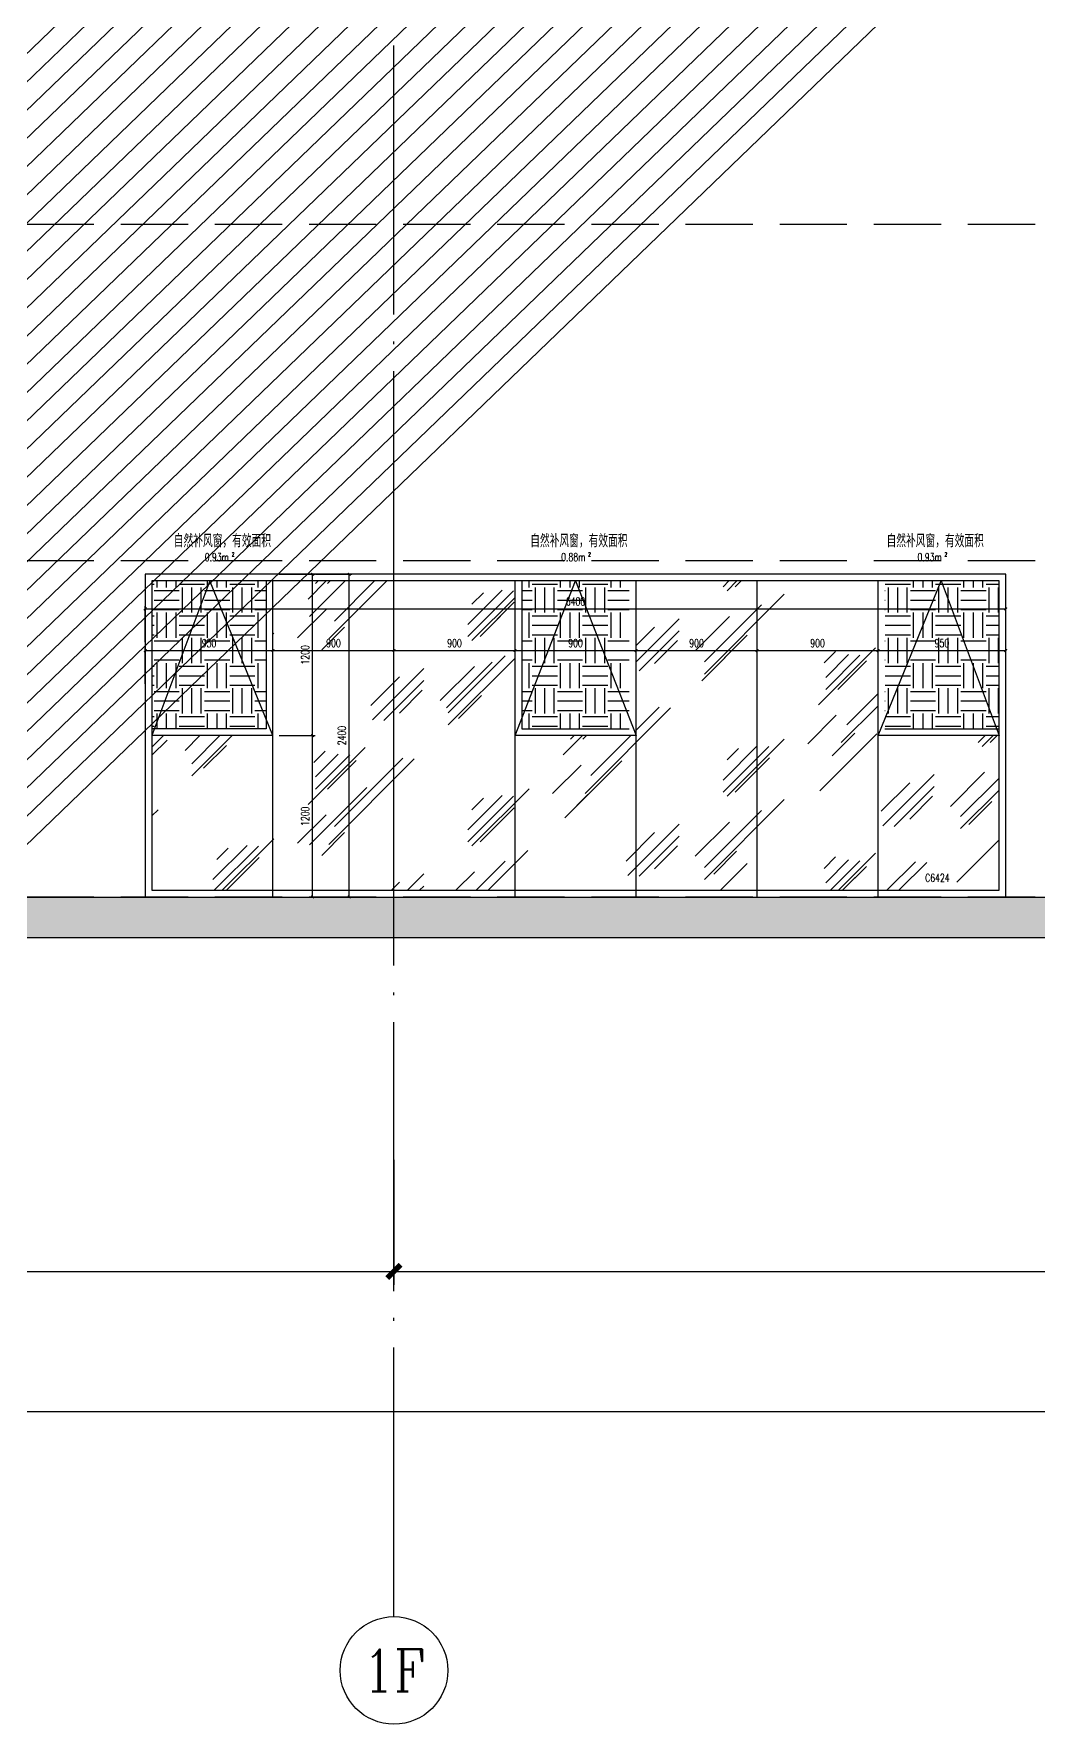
# Model space of a CAD drawing. Extents: x -4210259 to 293730, y -7499 to 868879.
# Drawn here: x -1803519 to -1796050, y 511087 to 523655 of the extents above; entities that cross this region are included whole.
import ezdxf
from ezdxf.enums import TextEntityAlignment as Align

# ---------------------------------------------------------------- set-up
doc = ezdxf.new("R2010")
doc.units = 0
doc.header["$LTSCALE"] = 1000
doc.header["$MEASUREMENT"] = 0
doc.linetypes.add('__DASH', pattern=[0.35, 0.25, -0.1])
doc.linetypes.add('DOTE', pattern=[2.4200000000000004, 2, -0.2, 0.02, -0.2])
doc.layers.get('Defpoints').update_dxf_attribs({"color": 210})
for name, color, linetype in [('A-AXIS-D', 1, 'Continuous'), ('A-AXIS-DOTE', 14, 'DOTE'), ('A-HATCH-2', 251, 'Continuous'), ('A-LIN-V', 9, 'Continuous'), ('A-WINDOW', 140, 'Continuous'), ('A-门窗表显示尺寸', 160, 'Continuous'), ('AS-WALL', 40, 'Continuous'), ('PUB_TEXT', 7, 'Continuous'), ('SPACE', 7, 'Continuous'), ('SPACE_HATCH', 8, 'Continuous')]:
    doc.layers.add(name, color=color, linetype=linetype)
doc.layers.add('A-WALL-HATCH', color=8, linetype='Continuous', lineweight=13)
doc.styles.add('_TCH_AXIS', font='COMPLEX', dxfattribs={"bigfont": 'GBCBIG'})
doc.styles.add('_TCH_DIM_T3', font='SIMPLEX', dxfattribs={"width": 0.7058823529411765, "bigfont": 'GBCBIG'})
doc.styles.add('_TCH_SPACE', font='SIMPLEX', dxfattribs={"height": 5, "bigfont": 'GBCBIG'})
doc.styles.add('A-DIM_T3', font='SIMPLEX', dxfattribs={"width": 0.7058823529411765, "bigfont": 'GBCBIG'})
doc.styles.add('A-STANDARD', font='SIMPLEX', dxfattribs={"bigfont": 'GBCBIG'})
doc.dimstyles.new('_TCH_ARCH&&100', dxfattribs={"dimtxt": 297.5, "dimasz": 100, "dimexe": 100, "dimexo": 100, "dimgap": 126.25, "dimtad": 1, "dimdec": 0, "dimzin": 0, "dimdsep": 46, "dimtxsty": '_TCH_DIM_T3', "dimblk": 'ARCHTICK', "dimcen": 0.09, "dimclrt": 7, "dimazin": 2, "dimtfac": 1, "dimtdec": 0, "dimtix": 1, "dimtmove": 2, "dimatfit": 3, "dimfxl": 0, "dimtolj": 1, "dimtzin": 0, "dimarcsym": 0})
doc.dimstyles.new('A-DIM&&20', dxfattribs={"dimtxt": 59.5, "dimasz": 20, "dimexe": 20, "dimexo": 20, "dimgap": 25.25, "dimtad": 1, "dimdec": 0, "dimzin": 0, "dimdsep": 46, "dimtxsty": 'A-DIM_T3', "dimblk": 'ARCHTICK', "dimcen": 0.09, "dimclrt": 7, "dimazin": 2, "dimtfac": 1, "dimtdec": 0, "dimtix": 1, "dimtmove": 2, "dimatfit": 3, "dimfxl": 0, "dimtolj": 1, "dimtzin": 0, "dimarcsym": 0})
pattern_1 = [(0, (0, 0), (187.5, 187.5), [187.5, -187.5]), (0, (0, 70.3125), (187.5, 187.5), [187.5, -187.5]), (0, (0, 140.625), (187.5, 187.5), [187.5, -187.5]), (90, (23.4375, 164.0625), (-187.5, 187.5), [187.5, -187.5]), (90, (93.75, 164.0625), (-187.5, 187.5), [187.5, -187.5]), (90, (164.0625, 164.0625), (-187.5, 187.5), [187.5, -187.5])]

# ---------------------------------------------------------------- blocks, each defined once
blk = doc.blocks.new('_ArchTick')
at = {"color": 0, "linetype": 'ByBlock', "const_width": 0.4}
blk.add_lwpolyline([(-0.5, -0.5), (0.5, 0.5)], dxfattribs=at)
blk = doc.blocks.new('*D1190')
at = {"layer": 'A-门窗表显示尺寸', "color": 0, "lineweight": -2}
for p, q in [((-1687760.399683436, 518822.255801638), (-1687760.399683436, 519089.707828153)), ((-1687760.399683436, 519069.707828153), (-1686810.399681441, 519069.707828153)), ((-1686810.399681441, 518822.255801638), (-1686810.399681441, 519089.707828153))]:
    blk.add_line(p, q, dxfattribs=at)
at = {"layer": 'Defpoints', "color": 0}
for p in [(-1686810.399681441, 519069.707828153), (-1687760.399683436, 518802.255801638), (-1686810.399681441, 518802.255801638)]:
    blk.add_point(p, dxfattribs=at)
at = {"layer": 'A-门窗表显示尺寸', "color": 0, "lineweight": -2, "xscale": 20, "yscale": 20, "zscale": 20, "rotation": 180}
blk.add_blockref('_ArchTick', (-1687760.399683436, 519069.707828153), dxfattribs=at)
at = {"layer": 'A-门窗表显示尺寸', "color": 0, "lineweight": -2, "xscale": 20, "yscale": 20, "zscale": 20}
blk.add_blockref('_ArchTick', (-1686810.399681441, 519069.707828153), dxfattribs=at)
at = {"layer": 'A-门窗表显示尺寸', "color": 7, "insert": (-1687285.399682438, 519124.707828153), "char_height": 59.5, "attachment_point": 5, "style": 'A-DIM_T3'}
blk.add_mtext('\\A1;950', dxfattribs=at)
blk = doc.blocks.new('*D1191')
at = {"layer": 'A-门窗表显示尺寸', "color": 0, "lineweight": -2}
for p, q in [((-1686810.399681441, 518822.255801638), (-1686810.399681441, 519089.707828153)), ((-1686810.399681441, 519069.707828153), (-1685910.399683264, 519069.707828153)), ((-1685910.399683264, 518822.255801638), (-1685910.399683264, 519089.707828153))]:
    blk.add_line(p, q, dxfattribs=at)
at = {"layer": 'Defpoints', "color": 0}
for p in [(-1685910.399683264, 519069.707828153), (-1686810.399681441, 518802.255801638), (-1685910.399683264, 518802.255801638)]:
    blk.add_point(p, dxfattribs=at)
at = {"layer": 'A-门窗表显示尺寸', "color": 0, "lineweight": -2, "xscale": 20, "yscale": 20, "zscale": 20, "rotation": 180}
blk.add_blockref('_ArchTick', (-1686810.399681441, 519069.707828153), dxfattribs=at)
at = {"layer": 'A-门窗表显示尺寸', "color": 0, "lineweight": -2, "xscale": 20, "yscale": 20, "zscale": 20}
blk.add_blockref('_ArchTick', (-1685910.399683264, 519069.707828153), dxfattribs=at)
at = {"layer": 'A-门窗表显示尺寸', "color": 7, "insert": (-1686360.399682352, 519124.707828153), "char_height": 59.5, "attachment_point": 5, "style": 'A-DIM_T3'}
blk.add_mtext('\\A1;900', dxfattribs=at)
blk = doc.blocks.new('*D1192')
at = {"layer": 'A-门窗表显示尺寸', "color": 0, "lineweight": -2}
for p, q in [((-1685910.399683264, 518822.255801638), (-1685910.399683264, 519089.707828153)), ((-1685910.399683264, 519069.707828153), (-1685010.399681441, 519069.707828153)), ((-1685010.399681441, 518822.255801638), (-1685010.399681441, 519089.707828153))]:
    blk.add_line(p, q, dxfattribs=at)
at = {"layer": 'Defpoints', "color": 0}
for p in [(-1685010.399681441, 519069.707828153), (-1685910.399683264, 518802.255801638), (-1685010.399681441, 518802.255801638)]:
    blk.add_point(p, dxfattribs=at)
at = {"layer": 'A-门窗表显示尺寸', "color": 0, "lineweight": -2, "xscale": 20, "yscale": 20, "zscale": 20, "rotation": 180}
blk.add_blockref('_ArchTick', (-1685910.399683264, 519069.707828153), dxfattribs=at)
at = {"layer": 'A-门窗表显示尺寸', "color": 0, "lineweight": -2, "xscale": 20, "yscale": 20, "zscale": 20}
blk.add_blockref('_ArchTick', (-1685010.399681441, 519069.707828153), dxfattribs=at)
at = {"layer": 'A-门窗表显示尺寸', "color": 7, "insert": (-1685460.399682352, 519124.707828153), "char_height": 59.5, "attachment_point": 5, "style": 'A-DIM_T3'}
blk.add_mtext('\\A1;900', dxfattribs=at)
blk = doc.blocks.new('*D1193')
at = {"layer": 'A-门窗表显示尺寸', "color": 0, "lineweight": -2}
for p, q in [((-1685010.399681441, 518822.255801638), (-1685010.399681441, 519089.707828153)), ((-1685010.399681441, 519069.707828153), (-1684110.399681441, 519069.707828153)), ((-1684110.399681441, 518822.255801638), (-1684110.399681441, 519089.707828153))]:
    blk.add_line(p, q, dxfattribs=at)
at = {"layer": 'Defpoints', "color": 0}
for p in [(-1684110.399681441, 519069.707828153), (-1685010.399681441, 518802.255801638), (-1684110.399681441, 518802.255801638)]:
    blk.add_point(p, dxfattribs=at)
at = {"layer": 'A-门窗表显示尺寸', "color": 0, "lineweight": -2, "xscale": 20, "yscale": 20, "zscale": 20, "rotation": 180}
blk.add_blockref('_ArchTick', (-1685010.399681441, 519069.707828153), dxfattribs=at)
at = {"layer": 'A-门窗表显示尺寸', "color": 0, "lineweight": -2, "xscale": 20, "yscale": 20, "zscale": 20}
blk.add_blockref('_ArchTick', (-1684110.399681441, 519069.707828153), dxfattribs=at)
at = {"layer": 'A-门窗表显示尺寸', "color": 7, "insert": (-1684560.399681441, 519124.707828153), "char_height": 59.5, "attachment_point": 5, "style": 'A-DIM_T3'}
blk.add_mtext('\\A1;900', dxfattribs=at)
blk = doc.blocks.new('*D1194')
at = {"layer": 'A-门窗表显示尺寸', "color": 0, "lineweight": -2}
for p, q in [((-1684110.399681441, 518822.255801638), (-1684110.399681441, 519089.707828153)), ((-1684110.399681441, 519069.707828153), (-1683210.399681441, 519069.707828153)), ((-1683210.399681441, 518822.255801638), (-1683210.399681441, 519089.707828153))]:
    blk.add_line(p, q, dxfattribs=at)
at = {"layer": 'Defpoints', "color": 0}
for p in [(-1683210.399681441, 519069.707828153), (-1684110.399681441, 518802.255801638), (-1683210.399681441, 518802.255801638)]:
    blk.add_point(p, dxfattribs=at)
at = {"layer": 'A-门窗表显示尺寸', "color": 0, "lineweight": -2, "xscale": 20, "yscale": 20, "zscale": 20, "rotation": 180}
blk.add_blockref('_ArchTick', (-1684110.399681441, 519069.707828153), dxfattribs=at)
at = {"layer": 'A-门窗表显示尺寸', "color": 0, "lineweight": -2, "xscale": 20, "yscale": 20, "zscale": 20}
blk.add_blockref('_ArchTick', (-1683210.399681441, 519069.707828153), dxfattribs=at)
at = {"layer": 'A-门窗表显示尺寸', "color": 7, "insert": (-1683660.399681441, 519124.707828153), "char_height": 59.5, "attachment_point": 5, "style": 'A-DIM_T3'}
blk.add_mtext('\\A1;900', dxfattribs=at)
blk = doc.blocks.new('*D1195')
at = {"layer": 'A-门窗表显示尺寸', "color": 0, "lineweight": -2}
for p, q in [((-1683210.399681441, 518822.255801638), (-1683210.399681441, 519089.707828153)), ((-1683210.399681441, 519069.707828153), (-1682310.399681441, 519069.707828153)), ((-1682310.399681441, 518822.255801638), (-1682310.399681441, 519089.707828153))]:
    blk.add_line(p, q, dxfattribs=at)
at = {"layer": 'Defpoints', "color": 0}
for p in [(-1682310.399681441, 519069.707828153), (-1683210.399681441, 518802.255801638), (-1682310.399681441, 518802.255801638)]:
    blk.add_point(p, dxfattribs=at)
at = {"layer": 'A-门窗表显示尺寸', "color": 0, "lineweight": -2, "xscale": 20, "yscale": 20, "zscale": 20, "rotation": 180}
blk.add_blockref('_ArchTick', (-1683210.399681441, 519069.707828153), dxfattribs=at)
at = {"layer": 'A-门窗表显示尺寸', "color": 0, "lineweight": -2, "xscale": 20, "yscale": 20, "zscale": 20}
blk.add_blockref('_ArchTick', (-1682310.399681441, 519069.707828153), dxfattribs=at)
at = {"layer": 'A-门窗表显示尺寸', "color": 7, "insert": (-1682760.399681441, 519124.707828153), "char_height": 59.5, "attachment_point": 5, "style": 'A-DIM_T3'}
blk.add_mtext('\\A1;900', dxfattribs=at)
blk = doc.blocks.new('*D1196')
at = {"layer": 'A-门窗表显示尺寸', "color": 0, "lineweight": -2}
for p, q in [((-1682310.399681441, 518822.255801638), (-1682310.399681441, 519089.707828153)), ((-1682310.399681441, 519069.707828153), (-1681360.399681441, 519069.707828153)), ((-1681360.399681441, 518822.255801638), (-1681360.399681441, 519089.707828153))]:
    blk.add_line(p, q, dxfattribs=at)
at = {"layer": 'Defpoints', "color": 0}
for p in [(-1681360.399681441, 519069.707828153), (-1682310.399681441, 518802.255801638), (-1681360.399681441, 518802.255801638)]:
    blk.add_point(p, dxfattribs=at)
at = {"layer": 'A-门窗表显示尺寸', "color": 0, "lineweight": -2, "xscale": 20, "yscale": 20, "zscale": 20, "rotation": 180}
blk.add_blockref('_ArchTick', (-1682310.399681441, 519069.707828153), dxfattribs=at)
at = {"layer": 'A-门窗表显示尺寸', "color": 0, "lineweight": -2, "xscale": 20, "yscale": 20, "zscale": 20}
blk.add_blockref('_ArchTick', (-1681360.399681441, 519069.707828153), dxfattribs=at)
at = {"layer": 'A-门窗表显示尺寸', "color": 7, "insert": (-1681835.399681441, 519124.707828153), "char_height": 59.5, "attachment_point": 5, "style": 'A-DIM_T3'}
blk.add_mtext('\\A1;950', dxfattribs=at)
blk = doc.blocks.new('*D1197')
at = {"layer": 'A-门窗表显示尺寸', "color": 0, "lineweight": -2}
for p, q in [((-1686490.399683437, 519637.4520265153), (-1686222.947656922, 519637.4520265153)), ((-1686242.947656922, 517237.452026492), (-1686242.947656922, 519637.4520265153)), ((-1686490.399683437, 517237.452026492), (-1686222.947656922, 517237.452026492))]:
    blk.add_line(p, q, dxfattribs=at)
at = {"layer": 'Defpoints', "color": 0}
for p in [(-1686510.399683437, 519637.4520265153), (-1686242.947656922, 519637.4520265153), (-1686510.399683437, 517237.452026492)]:
    blk.add_point(p, dxfattribs=at)
at = {"layer": 'A-门窗表显示尺寸', "color": 0, "lineweight": -2, "xscale": 20, "yscale": 20, "zscale": 20}
for p, rotation in [((-1686242.947656922, 519637.4520265153), 90), ((-1686242.947656922, 517237.452026492), 270)]:
    blk.add_blockref('_ArchTick', p, dxfattribs=dict(at, rotation=rotation))
at = {"layer": 'A-门窗表显示尺寸', "color": 7, "insert": (-1686297.947656922, 518437.452026504), "char_height": 59.5, "attachment_point": 5, "rotation": 90, "style": 'A-DIM_T3'}
blk.add_mtext('\\A1;2400', dxfattribs=at)
blk = doc.blocks.new('*D1198')
at = {"layer": 'A-门窗表显示尺寸', "color": 0, "lineweight": -2}
for p, q in [((-1687760.399683436, 519132.255801638), (-1687760.399683436, 519399.707828153)), ((-1687760.399683436, 519379.707828153), (-1681360.399681441, 519379.707828153)), ((-1681360.399681441, 519132.255801638), (-1681360.399681441, 519399.707828153))]:
    blk.add_line(p, q, dxfattribs=at)
at = {"layer": 'Defpoints', "color": 0}
for p in [(-1681360.399681441, 519379.707828153), (-1687760.399683436, 519112.255801638), (-1681360.399681441, 519112.255801638)]:
    blk.add_point(p, dxfattribs=at)
at = {"layer": 'A-门窗表显示尺寸', "color": 0, "lineweight": -2, "xscale": 20, "yscale": 20, "zscale": 20, "rotation": 180}
blk.add_blockref('_ArchTick', (-1687760.399683436, 519379.707828153), dxfattribs=at)
at = {"layer": 'A-门窗表显示尺寸', "color": 0, "lineweight": -2, "xscale": 20, "yscale": 20, "zscale": 20}
blk.add_blockref('_ArchTick', (-1681360.399681441, 519379.707828153), dxfattribs=at)
at = {"layer": 'A-门窗表显示尺寸', "color": 7, "insert": (-1684560.399682438, 519434.707828153), "char_height": 59.5, "attachment_point": 5, "style": 'A-DIM_T3'}
blk.add_mtext('\\A1;6400', dxfattribs=at)
blk = doc.blocks.new('*D1199')
at = {"layer": 'A-门窗表显示尺寸', "color": 0, "lineweight": -2}
for p, q in [((-1686763.34733851, 518437.4520265152), (-1686495.895311995, 518437.4520265152)), ((-1686515.895311995, 517237.452026492), (-1686515.895311995, 518437.4520265152)), ((-1686763.34733851, 517237.452026492), (-1686495.895311995, 517237.452026492))]:
    blk.add_line(p, q, dxfattribs=at)
at = {"layer": 'Defpoints', "color": 0}
for p in [(-1686783.34733851, 518437.4520265152), (-1686515.895311995, 518437.4520265152), (-1686783.34733851, 517237.452026492)]:
    blk.add_point(p, dxfattribs=at)
at = {"layer": 'A-门窗表显示尺寸', "color": 0, "lineweight": -2, "xscale": 20, "yscale": 20, "zscale": 20}
for p, rotation in [((-1686515.895311995, 518437.4520265152), 90), ((-1686515.895311995, 517237.452026492), 270)]:
    blk.add_blockref('_ArchTick', p, dxfattribs=dict(at, rotation=rotation))
at = {"layer": 'A-门窗表显示尺寸', "color": 7, "insert": (-1686570.895311995, 517837.452026504), "char_height": 59.5, "attachment_point": 5, "rotation": 90, "style": 'A-DIM_T3'}
blk.add_mtext('\\A1;1200', dxfattribs=at)
blk = doc.blocks.new('*D1200')
at = {"layer": 'A-门窗表显示尺寸', "color": 0, "lineweight": -2}
for p, q in [((-1686763.34733851, 519637.4520265153), (-1686495.895311995, 519637.4520265153)), ((-1686515.895311995, 518437.4520265152), (-1686515.895311995, 519637.4520265153)), ((-1686763.34733851, 518437.4520265152), (-1686495.895311995, 518437.4520265152))]:
    blk.add_line(p, q, dxfattribs=at)
at = {"layer": 'Defpoints', "color": 0}
for p in [(-1686783.34733851, 519637.4520265153), (-1686515.895311995, 519637.4520265153), (-1686783.34733851, 518437.4520265152)]:
    blk.add_point(p, dxfattribs=at)
at = {"layer": 'A-门窗表显示尺寸', "color": 0, "lineweight": -2, "xscale": 20, "yscale": 20, "zscale": 20}
for p, rotation in [((-1686515.895311995, 519637.4520265153), 90), ((-1686515.895311995, 518437.4520265152), 270)]:
    blk.add_blockref('_ArchTick', p, dxfattribs=dict(at, rotation=rotation))
at = {"layer": 'A-门窗表显示尺寸', "color": 7, "insert": (-1686570.895311995, 519037.4520265156), "char_height": 59.5, "attachment_point": 5, "rotation": 90, "style": 'A-DIM_T3'}
blk.add_mtext('\\A1;1200', dxfattribs=at)
blk = doc.blocks.new('*D806')
at = {"layer": 'A-AXIS-D', "color": 0, "lineweight": -2}
for p, q in [((-1844940.399681621, 515282.7509047755), (-1844940.399681621, 513313.3764944364)), ((-1718440.399689627, 515282.7509047755), (-1718440.399689627, 513313.3764944364)), ((-1844940.399681621, 513413.3764944364), (-1718440.399689627, 513413.3764944364))]:
    blk.add_line(p, q, dxfattribs=at)
at = {"layer": 'Defpoints', "color": 0}
for p in [(-1844940.399681621, 515382.7509047755), (-1718440.399689627, 515382.7509047755), (-1718440.399689627, 513413.3764944364)]:
    blk.add_point(p, dxfattribs=at)
at = {"layer": 'A-AXIS-D', "color": 0, "lineweight": -2, "xscale": 100, "yscale": 100, "zscale": 100, "rotation": 180}
blk.add_blockref('_ArchTick', (-1844940.399681621, 513413.3764944364), dxfattribs=at)
at = {"layer": 'A-AXIS-D', "color": 0, "lineweight": -2, "xscale": 100, "yscale": 100, "zscale": 100}
blk.add_blockref('_ArchTick', (-1718440.399689627, 513413.3764944364), dxfattribs=at)
at = {"layer": 'A-AXIS-D', "color": 7, "insert": (-1781690.399685624, 513688.3764944364), "char_height": 297.5, "attachment_point": 5, "style": '_TCH_DIM_T3'}
blk.add_mtext('\\A1;126500', dxfattribs=at)
blk = doc.blocks.new('*D1160')
at = {"layer": 'A-AXIS-D', "color": 0, "lineweight": -2}
for p, q in [((-1817340.399681416, 515282.7509047755), (-1817340.399681416, 514353.3764944365)), ((-1800840.399681416, 515282.7509047755), (-1800840.399681416, 514353.3764944365)), ((-1817340.399681416, 514453.3764944365), (-1800840.399681416, 514453.3764944365))]:
    blk.add_line(p, q, dxfattribs=at)
at = {"layer": 'Defpoints', "color": 0}
for p in [(-1817340.399681416, 515382.7509047755), (-1800840.399681416, 515382.7509047755), (-1800840.399681416, 514453.3764944365)]:
    blk.add_point(p, dxfattribs=at)
at = {"layer": 'A-AXIS-D', "color": 0, "lineweight": -2, "xscale": 100, "yscale": 100, "zscale": 100, "rotation": 180}
blk.add_blockref('_ArchTick', (-1817340.399681416, 514453.3764944365), dxfattribs=at)
at = {"layer": 'A-AXIS-D', "color": 0, "lineweight": -2, "xscale": 100, "yscale": 100, "zscale": 100}
blk.add_blockref('_ArchTick', (-1800840.399681416, 514453.3764944365), dxfattribs=at)
at = {"layer": 'A-AXIS-D', "color": 7, "insert": (-1809090.399681416, 514728.3764944365), "char_height": 297.5, "attachment_point": 5, "style": '_TCH_DIM_T3'}
blk.add_mtext('\\A1;16500', dxfattribs=at)
blk = doc.blocks.new('*D1161')
at = {"layer": 'A-AXIS-D', "color": 0, "lineweight": -2}
for p, q in [((-1800840.399681416, 515282.7509047755), (-1800840.399681416, 514353.3764944365)), ((-1784340.399681416, 515282.7509047755), (-1784340.399681416, 514353.3764944365)), ((-1800840.399681416, 514453.3764944365), (-1784340.399681416, 514453.3764944365))]:
    blk.add_line(p, q, dxfattribs=at)
at = {"layer": 'Defpoints', "color": 0}
for p in [(-1800840.399681416, 515382.7509047755), (-1784340.399681416, 515382.7509047755), (-1784340.399681416, 514453.3764944365)]:
    blk.add_point(p, dxfattribs=at)
at = {"layer": 'A-AXIS-D', "color": 0, "lineweight": -2, "xscale": 100, "yscale": 100, "zscale": 100, "rotation": 180}
blk.add_blockref('_ArchTick', (-1800840.399681416, 514453.3764944365), dxfattribs=at)
at = {"layer": 'A-AXIS-D', "color": 0, "lineweight": -2, "xscale": 100, "yscale": 100, "zscale": 100}
blk.add_blockref('_ArchTick', (-1784340.399681416, 514453.3764944365), dxfattribs=at)
at = {"layer": 'A-AXIS-D', "color": 7, "insert": (-1792590.399681416, 514728.3764944365), "char_height": 297.5, "attachment_point": 5, "style": '_TCH_DIM_T3'}
blk.add_mtext('\\A1;16500', dxfattribs=at)
blk = doc.blocks.new('e43435')
at = {"layer": 'A-WALL-HATCH'}
h = blk.add_hatch(dxfattribs=at)
h.set_pattern_fill('玻璃2', color=256, scale=100)
h.set_pattern_definition([(45, (64850, 60), (0, 1527.350647362943), [600, -360, 600, -360, 240, -523.28157]), (45, (64820, 90), (0, 1527.350647362943), [480, -600, 360, -360, 420, -463.28157]), (45, (64820, 180), (0, 1527.350647362943), [360, -720, 240, -360, 540, -463.28157]), (45, (64910, 90), (0, 1527.350647362943), [360, -720, 300, -1303.2815]), (45, (65000, 180), (0, 1527.350647362943), [180, -900, 120, -1483.2815]), (45, (64850, 330), (0, 1527.350647362943), [120, -900, 120, -480, 300, -763.28157]), (45, (65390, 240), (0, 1527.350647362943), [600, -900, 720, -475.28157]), (45, (65390, 150), (0, 1527.350647362943), [840, -600, 900, -355.28157]), (45, (65540, 270), (0, -1697.056274847714), [600, -840, 480, -763.28157]), (45, (65450, 450), (0, 1527.350647362943), [300, -1200, 360, -823.28157]), (45, (65630, 360), (0, 1527.350647362943), [240, -1200, 240, -1003.2815])])
h.paths.add_polyline_path([(-1687710.399683444, 517287.4520264955), (-1681410.399681449, 517287.4520265053), (-1681410.399681441, 518437.452026515), (-1682310.399681441, 518437.4520265151), (-1682310.399681441, 519587.452026515), (-1684110.399681441, 519587.452026515), (-1684110.399681441, 518437.4520265151), (-1685010.39968144, 518437.452026515), (-1685010.399681441, 519587.4520265151), (-1686810.399681441, 519587.452026515), (-1686810.399681441, 518437.452026515), (-1687710.399683436, 518437.452026515)])
at = {"layer": 'SPACE_HATCH'}
h = blk.add_hatch(dxfattribs=at)
h.set_pattern_fill('土壤', color=1, scale=50, style=0)
h.set_pattern_definition(pattern_1)
h.paths.add_polyline_path([(-1687710.399683405, 518487.4520264147), (-1686860.399683404, 518487.4520267226), (-1686860.399683543, 519587.4520265012), (-1687710.399683531, 519587.4520265844)])
h = blk.add_hatch(dxfattribs=at)
h.set_pattern_fill('土壤', color=1, scale=50, style=0)
h.set_pattern_definition(pattern_1)
h.paths.add_polyline_path([(-1684160.39968146, 518487.452026469), (-1684960.39968145, 518487.4520264275), (-1684960.399681289, 519587.4520266029), (-1684160.399681542, 519587.452026594)])
h = blk.add_hatch(dxfattribs=at)
h.set_pattern_fill('土壤', color=1, scale=50, style=0)
h.set_pattern_definition(pattern_1)
h.paths.add_polyline_path([(-1681410.399681472, 518487.4520264147), (-1682260.399681473, 518487.4520267226), (-1682260.399681334, 519587.4520265012), (-1681410.399681345, 519587.4520265844)])
at = {"layer": 'A-WINDOW'}
for p, q in [((-1686860.399683436, 519587.4520265178), (-1686860.399683436, 518487.4520264969)), ((-1686810.399681441, 517237.452026515), (-1686810.399681441, 519587.452026515)), ((-1685910.399681441, 517237.452026515), (-1685910.399681441, 519587.452026515)), ((-1685010.399681441, 517237.452026515), (-1685010.399681441, 519587.452026515)), ((-1684960.399681446, 519587.4520265166), (-1684960.399681446, 518487.4520264789)), ((-1684110.399681441, 517237.452026515), (-1684110.399681441, 519587.452026515)), ((-1683210.399681441, 517237.452026515), (-1683210.399681441, 519587.452026515)), ((-1682310.399681441, 517237.452026515), (-1682310.399681441, 519587.452026515)), ((-1686860.399683436, 518487.4520264969), (-1687710.399683436, 518487.4520264969)), ((-1686810.399681441, 518437.452026515), (-1687710.399683436, 518437.452026515)), ((-1684110.399681441, 518437.4520265151), (-1685010.39968144, 518437.452026515)), ((-1684960.399681446, 518487.4520264789), (-1684160.399681446, 518487.4520264789)), ((-1681410.399681441, 518437.452026515), (-1682310.399681441, 518437.4520265151)), ((-1682260.399681441, 518487.4520264969), (-1681410.399681441, 518487.4520264969))]:
    blk.add_line(p, q, dxfattribs=at)
for points in [[(-1687760.399683436, 517237.4520264918), (-1681360.399681441, 517237.452026515), (-1681360.399681441, 519637.452026515), (-1687760.399683436, 519637.452026515)], [(-1687710.399683436, 517287.4520264919), (-1681410.399681441, 517287.4520265149), (-1681410.399681441, 519587.452026515), (-1687710.399683436, 519587.452026515)]]:
    blk.add_lwpolyline(points, close=True, dxfattribs=at)
for points in [[(-1686810.399683436, 518437.452026515), (-1687280.799363028, 519587.452026515), (-1687710.399683436, 518437.452026515)], [(-1685010.399681441, 518437.452026515), (-1684560.399682438, 519587.452026515), (-1684110.399681441, 518437.452026515)], [(-1682310.399681441, 518437.452026515), (-1681840.000001848, 519587.452026515), (-1681410.399681441, 518437.452026515)]]:
    blk.add_lwpolyline(points, dxfattribs=at)
at = {"layer": 'A-门窗表显示尺寸', "color": 3, "style": 'A-STANDARD', "width": 0.7058823529411765}
blk.add_text('C6424', height=59.5, dxfattribs=at).set_placement((-1681960, 517350))
at = {"layer": 'SPACE', "color": 1, "style": '_TCH_SPACE'}
for p in [(-1687548.0334254, 519837.4520265112), (-1684897.234044402, 519837.4520264756), (-1682247.234024583, 519837.4520265112)]:
    blk.add_text('自然补风窗，有效面积', height=96.45390070921985, dxfattribs=at).set_placement(p)
at = {"layer": 'SPACE', "color": 1, "style": '_TCH_SPACE', "width": 0.7058823529411765}
for s, height, p in [('2', 29.75, (-1687117.799382846, 519770.0770265112)), ('2', 29.75, (-1684467.000001849, 519770.0770264756)), ('2', 29.75, (-1681816.99998203, 519770.0770265112)), ('0.93m', 59.5, (-1687317.799382846, 519735.0770265112)), ('0.88m', 59.5, (-1684667.000001849, 519735.0770264756)), ('0.93m', 59.5, (-1682016.99998203, 519735.0770265112))]:
    blk.add_text(s, height=height, dxfattribs=at).set_placement(p)
at = {"layer": 'A-门窗表显示尺寸'}
for p1, p2, distance, picture, middle in [((-1686783.347338509, 518437.452026515), (-1686783.347338509, 519637.452026515), -267.45202651410364, '*D1200', (-1686570.895311995, 519037.4520265156)), ((-1686510.399683436, 517237.4520264918), (-1686510.399683436, 519637.452026515), -267.4520265138708, '*D1197', (-1686297.947656922, 518437.452026504)), ((-1687760.399683436, 519112.255801638), (-1681360.399681441, 519112.255801638), 267.45202651497675, '*D1198', (-1684560.399682438, 519434.707828153)), ((-1687760.399683436, 518802.255801638), (-1686810.399681441, 518802.255801638), 267.45202651497675, '*D1190', (-1687285.399682438, 519124.707828153)), ((-1686810.399681441, 518802.255801638), (-1685910.399683264, 518802.255801638), 267.45202651497675, '*D1191', (-1686360.399682352, 519124.707828153)), ((-1685910.399683264, 518802.255801638), (-1685010.399681441, 518802.255801638), 267.45202651497675, '*D1192', (-1685460.399682352, 519124.707828153)), ((-1685010.399681441, 518802.255801638), (-1684110.399681441, 518802.255801638), 267.45202651497675, '*D1193', (-1684560.399681441, 519124.707828153)), ((-1684110.399681441, 518802.255801638), (-1683210.399681441, 518802.255801638), 267.45202651497675, '*D1194', (-1683660.399681441, 519124.707828153)), ((-1683210.399681441, 518802.255801638), (-1682310.399681441, 518802.255801638), 267.45202651497675, '*D1195', (-1682760.399681441, 519124.707828153)), ((-1682310.399681441, 518802.255801638), (-1681360.399681441, 518802.255801638), 267.45202651497675, '*D1196', (-1681835.399681441, 519124.707828153)), ((-1686783.347338509, 517237.4520264918), (-1686783.347338509, 518437.452026515), -267.45202651410364, '*D1199', (-1686570.895311995, 517837.452026504))]:
    dim = blk.add_aligned_dim(p1=p1, p2=p2, distance=distance, dimstyle='A-DIM&&20', dxfattribs=at)
    dim.commit()
    dim.dimension.update_dxf_attribs({"geometry": picture, "text_midpoint": middle})
blk = doc.blocks.new('42343243')
at = {"layer": 'A-HATCH-2'}
h = blk.add_hatch(dxfattribs=at)
h.set_pattern_fill('ANSI31', color=256, scale=150, angle=45.00000000000001)
h.set_pattern_definition([(90, (-40600168531, -3384804562.000004), (-238.125, -1.848892746611746e-30), [])])
h.paths.add_polyline_path([(-1673910.399681333, 517237.4520264903), (-1670410.399681401, 517237.4520264838), (-1666310.399678693, 517237.4520264838), (-1666310.399680471, 517237.4520265418), (-1672710.399680694, 517237.4520265185), (-1672710.39968246, 519637.4520265418), (-1666310.399679581, 519637.4520265418), (-1666310.399679581, 517237.4520264908), (-1665110.399681413, 517237.4520264896), (-1665110.399681413, 522237.4520265405), (-1660110.3996814, 522237.4520265405), (-1660110.399671428, 517237.4520264778), (-1658910.399671365, 517237.4520265025), (-1658910.399681337, 531687.4520265212), (-1673910.399681333, 531687.4520265219)])
at = {"layer": 'A-WALL-HATCH'}
blk.add_line((-1666310.399679581, 517237.4520264913), (-1673389.999999989, 517237.4520264913), dxfattribs=at)
at = {"layer": 'A-LIN-V'}
blk.add_blockref('e43435', (15050.00000185915, -2.37487256526947e-08), dxfattribs=at)

msp = doc.modelspace()

# ---------------------------------------------------------------- hatches: boundary and pattern name
at = {"layer": 'A-HATCH-2'}
h = msp.add_hatch(dxfattribs=at)
h.set_pattern_fill('ANSI38', color=256, scale=150)
h.set_pattern_definition([(45, (0, 0), (-168.3798022700466, 168.3798022700466), []), (135, (0, 0), (-505.1394068101398, 168.3798022700467), [595.3125, -357.1875])])
h.paths.add_polyline_path([(-1811590.399681446, 516937.4520265246), (-1844940.399681621, 516937.4520265246), (-1844940.399681621, 517237.452026514), (-1811590.399681446, 517237.452026514)])
h.paths.add_polyline_path([(-1805390.399661382, 516937.4520265498), (-1806590.399681433, 516937.4520265498), (-1806590.399681433, 517237.4520265139), (-1805390.399661382, 517237.4520265139)])
h.paths.add_polyline_path([(-1795090.399681446, 516937.4520265246), (-1803890.399671361, 516937.4520265246), (-1803890.399671361, 517237.4520265643), (-1795090.399681446, 517237.4520265643)])
h.paths.add_polyline_path([(-1788890.399661382, 516937.4520265498), (-1790090.399681433, 516937.4520265498), (-1790090.399681433, 517237.4520265139), (-1788890.399661382, 517237.4520265139)])
h.paths.add_polyline_path([(-1778590.399681446, 516937.4520265245), (-1787390.399681343, 516937.4520265245), (-1787390.399681343, 517237.4520265146), (-1778590.399681446, 517237.4520265146)])
h.paths.add_polyline_path([(-1772390.399661382, 516937.4520265498), (-1773590.399681433, 516937.4520265498), (-1773590.399681433, 517237.4520265139), (-1772390.399661382, 517237.4520265139)])
h.paths.add_polyline_path([(-1762090.399681446, 516937.4520265246), (-1770890.399671361, 516937.4520265246), (-1770890.399671361, 517237.4520265643), (-1762090.399681446, 517237.4520265643)])
h.paths.add_polyline_path([(-1755890.399661383, 516937.4520265498), (-1757090.399681433, 516937.4520265498), (-1757090.399681433, 517237.4520265139), (-1755890.399661383, 517237.4520265139)])
h.paths.add_polyline_path([(-1745590.399681446, 516937.4520265246), (-1754390.399671361, 516937.4520265246), (-1754390.399671361, 517237.4520265643), (-1745590.399681446, 517237.4520265643)])
h.paths.add_polyline_path([(-1739390.399661382, 516937.4520265498), (-1740590.399681433, 516937.4520265498), (-1740590.399681433, 517237.4520265151), (-1739390.399661382, 517237.4520265151)])
h.paths.add_polyline_path([(-1734440.399674061, 516937.4520265246), (-1737890.399681343, 516937.4520265246), (-1737890.399681343, 517237.452026539), (-1734440.399674061, 517237.452026539)])
h.paths.add_polyline_path([(-1733240.399682313, 517237.4520266386), (-1734340.399661017, 517237.4520266386), (-1734340.399661017, 516937.4520265245), (-1733240.399682313, 516937.4520265245)])

# ---------------------------------------------------------------- linework, layer by layer
at = {"layer": 'A-AXIS-D'}
msp.add_circle((-1800840.399681416, 511487.4520265246), 400, dxfattribs=at)
at = {"layer": 'A-AXIS-DOTE'}
msp.add_line((-1800840.399681416, 511887.4520265246), (-1800840.399681416, 536222.770441513), dxfattribs=at)
at = {"layer": 'A-AXIS-DOTE', "linetype": '__DASH', "ltscale": 2}
for p, q in [((-1712071.929382368, 522237.4520265154), (-1851898.070617632, 522237.452026514)), ((-1712071.929382368, 519737.4520265154), (-1851898.070617632, 519737.452026514)), ((-1712071.929382368, 517237.4520265154), (-1851898.070617632, 517237.452026514))]:
    msp.add_line(p, q, dxfattribs=at)
at = {"layer": 'A-LIN-V'}
msp.add_line((-1803890.399671361, 517237.4520265145), (-1795090.399681446, 517237.452026514), dxfattribs=at)
at = {"layer": 'AS-WALL'}
msp.add_line((-1851898.070617632, 516937.4520265246), (-1712071.929382368, 516937.4520265245), dxfattribs=at)

# ---------------------------------------------------------------- block references
at = {"layer": 'A-LIN-V'}
msp.add_blockref('42343243', (-129980.0000000109, 2.37487256526947e-08), dxfattribs=at)

# ---------------------------------------------------------------- texts
at = {"layer": 'PUB_TEXT', "style": '_TCH_AXIS'}
msp.add_text('1F', height=314.0749612949286, dxfattribs=at).set_placement((-1801072.216914753, 511330.4145458771), (-1800608.58244808, 511330.4145458771), align=Align.FIT)

# ---------------------------------------------------------------- dimensions: what is measured, and where the dimension line sits
at = {"layer": 'A-AXIS-D'}
for base, p1, p2, picture, middle in [((-1718440.399689627, 513413.3764944364), (-1844940.399681621, 515382.7509047755), (-1718440.399689627, 515382.7509047755), '*D806', (-1781690.399685624, 513688.3764944364)), ((-1800840.399681416, 514453.3764944365), (-1817340.399681416, 515382.7509047755), (-1800840.399681416, 515382.7509047755), '*D1160', (-1809090.399681416, 514728.3764944365)), ((-1784340.399681416, 514453.3764944365), (-1800840.399681416, 515382.7509047755), (-1784340.399681416, 515382.7509047755), '*D1161', (-1792590.399681416, 514728.3764944365))]:
    dim = msp.add_linear_dim(base=base, p1=p1, p2=p2, angle=0, dimstyle='_TCH_ARCH&&100', override={"dimgap": 0}, dxfattribs=at)
    dim.commit()
    dim.dimension.update_dxf_attribs({"geometry": picture, "text_midpoint": middle, "dimtype": 129})

doc.saveas('drawing.dxf')
